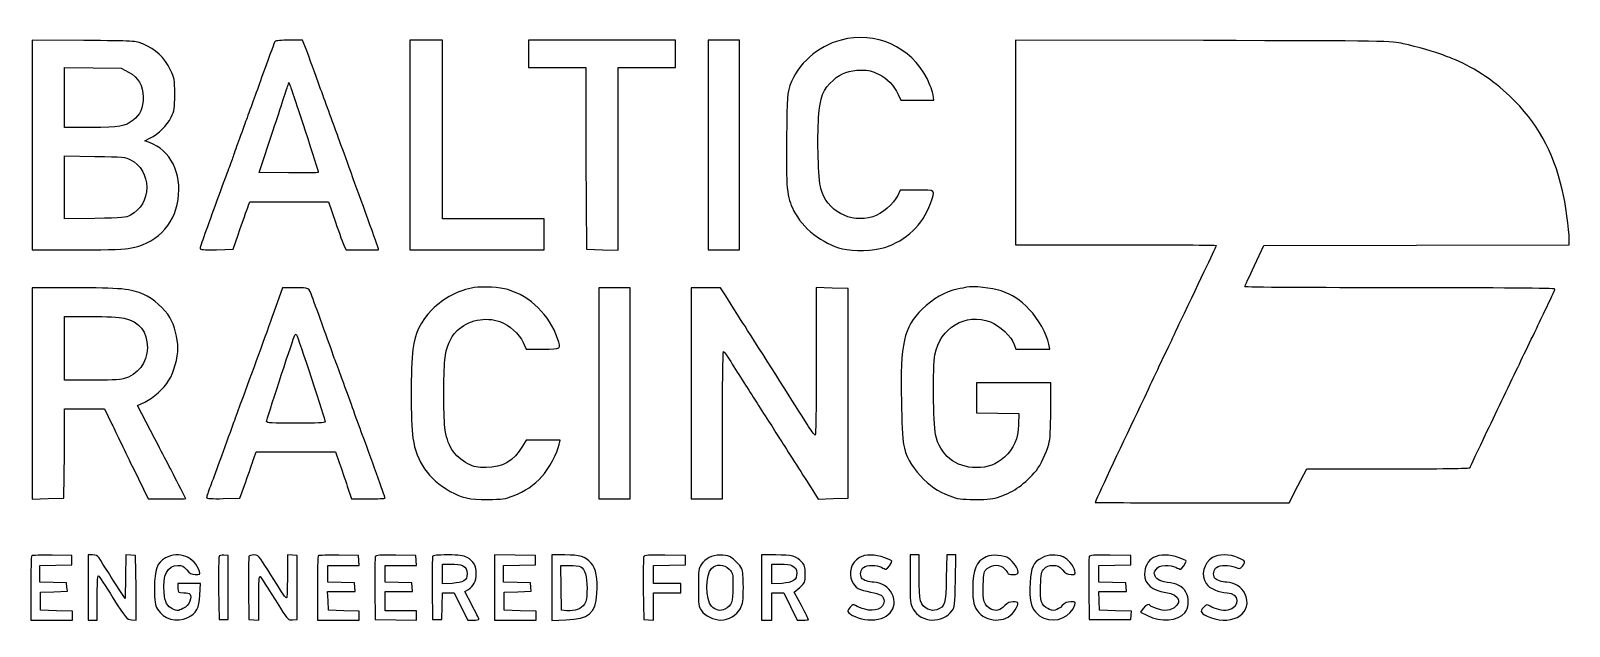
# Model space of a CAD drawing. Extents: x 0 to 417, y -2 to 160.
import ezdxf

# ---------------------------------------------------------------- set-up
doc = ezdxf.new("R2010")
doc.units = 0
doc.layers.get('0').update_dxf_attribs({"linetype": 'CONTINUOUS'})

msp = doc.modelspace()

# ---------------------------------------------------------------- linework, layer by layer
at = {"color": 7}
for points in [[(14.393333, 156.915556), (0.352778, 157.021389), (0.352778, 128.622778), (0.352778, 128.622778)], [(74.718333, 154.093333), (73.624722, 156.986111), (69.991111, 156.986111)], [(317.605833, 156.880278), (266.7, 157.021389), (266.7, 129.293056), (266.7, 129.293056)], [(16.368889, 133.35), (9.172222, 133.35), (9.172222, 141.499167), (9.172222, 149.613056), (16.862778, 149.507222), (24.518056, 149.401389), (26.458333, 148.343056), (26.458333, 148.343056)], [(69.673611, 144.78), (69.885278, 145.520833), (70.1675, 144.78)], [(234.914722, 142.310556), (235.655556, 140.758333), (240.100556, 140.758333), (244.580833, 140.758333), (244.369167, 142.169444)], [(32.173333, 129.257778), (30.868056, 129.716389), (32.279167, 130.421944)], [(69.779444, 121.073333), (61.841944, 121.179167), (65.651944, 132.609167)], [(266.7, 129.293056), (266.7, 101.6), (293.863889, 101.6)], [(0.352778, 128.622778), (0.352778, 100.188889), (11.994444, 100.188889)], [(17.391944, 108.726111), (9.172222, 108.620278), (9.172222, 117.122222), (9.172222, 125.659444), (17.391944, 125.518333)], [(58.984444, 112.289167), (59.337222, 113.241667), (69.991111, 113.241667), (80.645, 113.241667), (82.514722, 107.703056)], [(239.959444, 116.416667), (235.408611, 116.416667), (234.773611, 114.970278)], [(50.341389, 100.259444), (54.786389, 100.365278), (56.126944, 104.245833)], [(84.913611, 101.176667), (85.4075, 100.188889), (89.781944, 100.188889)], [(331.364167, 95.955556), (333.939444, 101.423611), (375.285, 101.529444), (416.630556, 101.6), (416.630556, 103.046389)], [(11.641667, 89.958333), (0.352778, 89.958333), (0.352778, 61.383333), (0.352778, 61.383333)], [(71.649167, 89.958333), (68.191944, 89.958333), (65.828333, 83.361389), (65.828333, 83.361389)], [(188.206944, 87.735833), (186.795833, 89.958333), (182.844722, 89.958333), (178.858333, 89.958333), (178.858333, 61.383333), (178.858333, 61.383333)], [(211.313889, 35.806944), (213.254167, 32.773056), (217.311111, 32.878889), (221.368056, 32.984722), (221.368056, 61.383333), (221.368056, 89.781944), (217.064167, 89.887778), (212.725, 89.993611), (212.725, 70.026389)], [(16.51, 64.911111), (9.172222, 64.911111), (9.172222, 73.554167), (9.172222, 82.197222), (16.157222, 82.197222)], [(133.35, 75.176944), (134.161389, 73.377778), (138.712222, 73.377778)], [(266.347222, 74.647778), (266.770556, 73.377778), (271.356667, 73.377778), (275.942778, 73.377778), (275.695833, 74.718333)], [(276.225, 56.903056), (276.225, 64.205556), (266.170833, 64.205556), (256.116667, 64.205556), (256.116667, 60.148611), (256.116667, 56.091667), (261.866944, 56.021111), (267.581944, 55.915278), (267.476111, 52.951944)], [(0.352778, 61.383333), (0.352778, 32.773056), (4.691944, 32.878889), (8.995833, 32.984722), (9.101667, 45.085), (9.172222, 57.15), (14.569722, 57.15), (20.0025, 57.15), (21.978056, 53.0225)], [(32.420278, 51.364444), (28.927778, 58.067222), (30.903333, 59.019722)], [(178.858333, 61.383333), (178.858333, 32.808333), (183.091667, 32.808333), (187.325, 32.808333), (187.325, 52.740278)], [(143.086667, 47.554444), (143.333611, 48.683333), (138.712222, 48.683333), (134.126111, 48.683333), (133.173611, 47.095833)], [(60.430833, 43.709167), (61.065833, 45.508333), (71.755, 45.508333), (82.479444, 45.508333), (83.537778, 42.615556)], [(27.869444, 40.816389), (31.785278, 32.808333), (36.865278, 32.808333)], [(314.466111, 31.75), (340.748056, 31.75), (343.146944, 36.336111), (345.545833, 40.922222), (367.700278, 40.922222)], [(52.140556, 32.878889), (56.620833, 32.984722), (58.208333, 37.429722)], [(85.725, 36.230278), (86.889167, 32.808333), (91.404722, 32.808333)], [(0, 8.5725), (0, 0), (5.644444, 0), (11.288889, 0), (11.288889, 1.234722), (11.288889, 2.434167), (6.985, 2.54), (2.645833, 2.645833), (2.645833, 5.115278), (2.645833, 7.584722), (6.279444, 7.690556), (9.913056, 7.796389), (9.807222, 8.925278), (9.701389, 10.054167), (6.103056, 10.16), (2.469444, 10.265833), (2.469444, 12.523611), (2.469444, 14.781389), (6.808611, 14.887222), (11.1125, 14.993056), (11.1125, 16.227778), (11.1125, 17.4625), (5.785556, 17.568333)], [(16.756944, 17.638889), (15.522222, 17.638889), (15.522222, 8.819444), (15.522222, 8.819444)], [(27.269722, 0.070556), (28.575, -0.035278), (28.504444, 8.713611), (28.398611, 17.4625), (27.093333, 17.568333), (25.752778, 17.674167), (25.682222, 11.7475), (25.576389, 5.820833), (23.953611, 8.290278)], [(50.870556, 8.466667), (50.976389, 0.176389), (52.211111, 0.176389), (53.445833, 0.176389), (53.445833, 8.819444), (53.445833, 17.4625), (52.281667, 17.568333)], [(70.908333, 0.070556), (72.143056, 0.176389), (72.143056, 8.819444), (72.143056, 17.4625), (70.837778, 17.568333), (69.497222, 17.674167), (69.497222, 11.853333)], [(77.611111, 8.5725), (77.611111, 0), (83.255556, 0), (88.9, 0), (88.9, 1.234722), (88.9, 2.434167), (84.7725, 2.54), (80.609722, 2.645833), (80.503889, 5.221111), (80.398056, 7.761111), (84.1375, 7.761111), (87.876944, 7.761111), (87.771111, 8.925278), (87.665278, 10.054167), (84.066944, 10.16), (80.433333, 10.265833), (80.433333, 12.523611), (80.433333, 14.816667), (84.701944, 14.816667), (88.935278, 14.816667), (88.829444, 16.157222), (88.723611, 17.4625), (83.396667, 17.568333)], [(93.203889, 8.466667), (93.309722, 0.176389), (98.883611, 0.070556), (104.422222, -0.035278), (104.422222, 1.234722), (104.422222, 2.469444), (100.188889, 2.469444), (95.955556, 2.469444), (95.955556, 5.115278), (95.955556, 7.761111), (99.695, 7.761111), (103.399167, 7.761111), (103.293333, 8.925278), (103.1875, 10.054167), (99.589167, 10.16), (95.955556, 10.265833), (95.955556, 12.523611), (95.955556, 14.816667), (100.224167, 14.816667), (104.4575, 14.816667), (104.351667, 16.157222), (104.245833, 17.4625), (98.848333, 17.568333)], [(144.638889, 17.638889), (141.111111, 17.638889), (141.111111, 8.784167), (141.111111, 8.784167)], [(165.876111, 8.466667), (165.981944, 0.176389), (167.3225, 0.070556), (168.627778, -0.035278), (168.627778, 3.668889), (168.627778, 7.408333), (172.331944, 7.408333), (176.036111, 7.408333), (176.036111, 8.643056), (176.036111, 9.877778), (172.331944, 9.877778), (168.627778, 9.877778), (168.627778, 12.347222), (168.627778, 14.781389), (172.966944, 14.887222), (177.270833, 14.993056), (177.270833, 16.227778), (177.270833, 17.4625), (171.696944, 17.568333)], [(201.788889, 17.638889), (197.908333, 17.638889), (197.908333, 8.819444), (197.908333, 8.819444)], [(240.594444, 11.782778), (240.594444, 17.638889), (239.359722, 17.638889), (238.125, 17.638889), (238.125, 11.041944), (238.125, 11.041944)], [(250.401667, 10.618611), (250.5075, 17.638889), (249.272778, 17.638889), (248.073333, 17.638889), (247.932222, 11.359444)], [(286.526111, 8.466667), (286.631944, 0.176389), (292.276389, 0.176389), (297.920833, 0.176389), (298.026667, 1.305278), (298.1325, 2.434167), (293.793333, 2.54), (289.454167, 2.645833), (289.348333, 5.221111), (289.2425, 7.761111), (292.981944, 7.761111), (296.721389, 7.761111), (296.615556, 8.925278), (296.509722, 10.054167), (292.911389, 10.16), (289.277778, 10.265833), (289.277778, 12.523611), (289.277778, 14.781389), (293.616944, 14.887222), (297.920833, 14.993056), (297.920833, 16.227778), (297.920833, 17.4625), (292.346944, 17.568333)], [(114.123611, 9.948333), (111.477778, 9.771944), (111.477778, 12.488333), (111.477778, 15.169444), (113.806111, 15.169444)], [(145.168056, 2.54), (143.756944, 2.645833), (143.651111, 8.748889), (143.580556, 14.816667), (145.873611, 14.816667)], [(203.446944, 9.948333), (200.730556, 9.771944), (200.730556, 12.488333), (200.730556, 15.169444), (203.058889, 15.169444)], [(15.522222, 8.819444), (15.522222, 0), (16.756944, 0), (17.991667, 0), (17.991667, 5.997222)], [(45.790556, 6.773333), (45.931667, 9.877778), (42.897778, 9.877778), (39.863889, 9.877778), (39.863889, 8.643056)], [(58.984444, 8.466667), (59.090278, 0.176389), (60.430833, 0.070556), (61.736111, -0.035278), (61.736111, 6.0325)], [(108.726111, 8.466667), (108.831944, 0.176389), (110.066667, 0.176389), (111.301389, 0.176389), (111.407222, 3.81), (111.513056, 7.408333), (113.065278, 7.408333), (114.652778, 7.408333), (116.487222, 3.704167), (118.356944, 0), (119.838611, 0)], [(141.111111, 8.784167), (141.111111, -0.070556), (144.921111, 0.070556)], [(197.908333, 8.819444), (197.908333, 0), (199.319444, 0), (200.730556, 0), (200.730556, 3.704167), (200.730556, 7.408333), (202.318056, 7.408333), (203.905556, 7.408333), (205.74, 3.704167), (207.539167, 0), (209.091389, 0)], [(208.703333, 3.915833), (206.763056, 7.549444), (208.244722, 8.854722)], [(119.450556, 4.092222), (117.545556, 7.761111), (118.533333, 8.325556)], [(301.272222, 3.175), (300.531389, 2.151944), (302.401111, 1.199444)]]:
    msp.add_lwpolyline(points, dxfattribs=at)
for points in [[(66.145833, 156.668611)], [(102.658333, 128.5875), (102.658333, 100.188889), (120.826389, 100.188889), (138.994444, 100.188889), (138.994444, 104.422222), (138.994444, 108.655556), (125.236111, 108.655556), (111.477778, 108.655556), (111.477778, 132.820833), (111.477778, 156.986111), (107.068056, 156.986111), (102.658333, 156.986111), (102.658333, 128.5875)], [(134.761111, 153.281944), (134.761111, 149.577778), (142.522222, 149.577778), (150.283333, 149.577778), (150.353889, 124.989167), (150.459722, 100.365278), (154.798889, 100.259444), (159.102778, 100.153611), (159.102778, 124.883333), (159.102778, 149.577778), (166.863889, 149.577778), (174.625, 149.577778), (174.625, 153.281944), (174.625, 156.986111), (154.693056, 156.986111), (134.761111, 156.986111), (134.761111, 153.281944)], [(183.444444, 128.5875), (183.444444, 100.188889), (187.677778, 100.188889), (191.911111, 100.188889), (191.911111, 128.5875), (191.911111, 156.986111), (187.677778, 156.986111), (183.444444, 156.986111), (183.444444, 128.5875)], [(219.427778, 157.021389)], [(74.259722, 132.679722)], [(26.9875, 124.636389)], [(120.120833, 89.993611)], [(153.811111, 61.383333), (153.811111, 32.808333), (158.044444, 32.808333), (162.277778, 32.808333), (162.277778, 61.383333), (162.277778, 89.958333), (158.044444, 89.958333), (153.811111, 89.958333), (153.811111, 61.383333)], [(253.470833, 90.099444)], [(25.294167, 81.738611)], [(76.023611, 65.405)], [(0.246944, 17.427222)], [(36.5125, 16.8275)], [(50.976389, 17.215556)], [(59.055, 17.180278)], [(77.858056, 17.427222)], [(93.309722, 17.215556)], [(108.796667, 17.180278)], [(125.588889, 8.819444), (125.588889, 0), (131.233333, 0), (136.877778, 0), (136.877778, 1.234722), (136.877778, 2.434167), (132.573889, 2.54), (128.234722, 2.645833), (128.234722, 5.115278), (128.234722, 7.584722), (131.868333, 7.690556), (135.501944, 7.796389), (135.396111, 8.925278), (135.290278, 10.054167), (131.691944, 10.16), (128.058333, 10.265833), (128.058333, 12.523611), (128.058333, 14.781389), (132.3975, 14.887222), (136.701389, 14.993056), (136.701389, 16.227778), (136.701389, 17.4625), (131.162778, 17.568333), (125.588889, 17.674167), (125.588889, 8.819444)], [(165.981944, 17.215556)], [(183.726667, 16.933333)], [(224.437222, 16.933333)], [(258.7625, 17.145)], [(273.861389, 16.898056)], [(286.631944, 17.215556)], [(304.059167, 16.933333)], [(320.04, 16.933333)], [(116.875278, 14.781389)], [(148.942778, 14.428611)], [(189.124167, 13.793611)], [(206.128056, 14.781389)]]:
    msp.add_lwpolyline(points, close=True, dxfattribs=at)
for points in [[(242.711111, 146.579167), (238.477778, 155.151667), (228.670556, 159.526111), (219.427778, 157.021389)], [(30.303611, 155.963056), (28.433889, 156.774444), (28.045833, 156.774444), (14.393333, 156.915556)], [(37.853056, 148.872222), (36.124444, 152.364722), (33.866667, 154.481389), (30.303611, 155.963056)], [(66.145833, 156.668611), (65.969444, 156.351111), (65.0875, 154.022778), (62.618056, 147.108333)], [(69.991111, 156.986111), (68.015556, 156.986111), (66.286944, 156.845), (66.145833, 156.668611)], [(219.427778, 157.021389), (212.971944, 155.2575), (207.750833, 150.636111), (205.598889, 144.709444)], [(371.651389, 156.033611), (368.511667, 156.774444), (367.735556, 156.774444), (317.605833, 156.880278)], [(382.411111, 152.999722), (380.647222, 153.67), (375.355556, 155.186944), (371.651389, 156.033611)], [(78.493056, 143.756944), (77.011389, 147.849167), (75.318056, 152.470556), (74.718333, 154.093333)], [(384.880556, 152.047222), (384.210278, 152.294167), (383.081389, 152.7175), (382.411111, 152.999722)], [(400.543889, 141.816667), (395.993056, 146.191111), (389.960556, 150.142222), (384.880556, 152.047222)], [(26.458333, 148.343056), (29.21, 146.826111), (30.444722, 144.744722), (30.444722, 141.534444)], [(38.981944, 142.345833), (38.981944, 146.438056), (38.946667, 146.685), (37.853056, 148.872222)], [(62.618056, 147.108333), (62.159444, 145.838333), (61.206944, 143.227778), (60.501389, 141.2875)], [(213.36, 136.066389), (213.748056, 141.640278), (214.559444, 143.686389), (217.346389, 146.191111)], [(217.346389, 146.191111), (219.498333, 148.131389), (221.615, 148.872222), (224.895833, 148.872222)], [(224.895833, 148.872222), (227.0125, 148.872222), (227.788611, 148.695833), (229.587778, 147.778611)], [(229.587778, 147.778611), (231.951389, 146.614444), (233.785833, 144.709444), (234.914722, 142.310556)], [(244.369167, 142.169444), (244.263333, 142.945556), (243.5225, 144.921111), (242.711111, 146.579167)], [(37.994167, 136.101667), (38.911389, 137.971389), (38.981944, 138.43), (38.981944, 142.345833)], [(65.651944, 132.609167), (67.733333, 138.923889), (69.5325, 144.391944), (69.673611, 144.78)], [(70.1675, 144.78), (70.343889, 144.391944), (72.178333, 138.959167), (74.259722, 132.679722)], [(83.255556, 130.704167), (82.126667, 133.808611), (79.974722, 139.7), (78.493056, 143.756944)], [(205.598889, 144.709444), (204.893333, 142.839722), (204.822778, 141.851944), (204.681667, 130.633611)], [(414.831389, 116.240278), (412.079722, 127.423333), (408.128611, 134.514167), (400.543889, 141.816667)], [(30.444722, 141.534444), (30.444722, 138.7475), (29.562778, 136.701389), (27.763611, 135.325556)], [(60.501389, 141.2875), (59.795833, 139.347222), (58.843333, 136.736667), (58.384722, 135.466667)], [(27.763611, 135.325556), (25.470556, 133.596944), (24.13, 133.35), (16.368889, 133.35)], [(32.279167, 130.421944), (34.6075, 131.621389), (36.935833, 133.914444), (37.994167, 136.101667)], [(58.384722, 135.466667), (57.926111, 134.196667), (56.973611, 131.586111), (56.268056, 129.645833)], [(213.959722, 116.804722), (213.254167, 119.38), (212.936667, 130.316111), (213.36, 136.066389)], [(39.899167, 113.841389), (40.9575, 120.9675), (37.747222, 127.3175), (32.173333, 129.257778)], [(56.268056, 129.645833), (55.5625, 127.705556), (54.856944, 125.73), (54.680556, 125.236111)], [(74.259722, 132.679722), (76.305833, 126.400278), (77.963889, 121.214444), (77.858056, 121.143889)], [(91.263611, 108.655556), (88.018056, 117.616111), (85.125278, 125.588889), (83.255556, 130.704167)], [(204.681667, 130.633611), (204.540556, 116.769444), (204.716944, 114.652778), (206.586667, 110.878056)], [(17.391944, 125.518333), (24.976667, 125.4125), (25.682222, 125.341944), (26.9875, 124.636389)], [(54.680556, 125.236111), (54.539444, 124.742222), (53.939722, 123.084167), (53.34, 121.531944)], [(26.9875, 124.636389), (29.774444, 123.154722), (31.397222, 120.403056), (31.397222, 117.122222)], [(53.34, 121.531944), (52.740278, 119.979722), (51.540833, 116.734167), (50.658889, 114.3)], [(77.858056, 121.143889), (77.7875, 121.073333), (74.153889, 121.038056), (69.779444, 121.073333)], [(31.397222, 117.122222), (31.397222, 113.841389), (29.774444, 111.089722), (26.9875, 109.608056)], [(228.000278, 109.149444), (221.861944, 107.350278), (215.547222, 110.8075), (213.959722, 116.804722)], [(26.3525, 100.576944), (33.655, 101.6), (38.876111, 106.715278), (39.899167, 113.841389)], [(50.658889, 114.3), (49.776944, 111.865833), (48.365833, 107.914722), (47.483889, 105.515833)], [(234.773611, 114.970278), (233.750556, 112.747778), (230.363889, 109.855), (228.000278, 109.149444)], [(231.245833, 100.894444), (237.101944, 102.728889), (241.546944, 106.962222), (243.628333, 112.747778)], [(243.628333, 112.747778), (245.039444, 116.593056), (245.215833, 116.416667), (239.959444, 116.416667)], [(416.630556, 103.046389), (416.630556, 105.480556), (415.572222, 113.276944), (414.831389, 116.240278)], [(26.9875, 109.608056), (25.682222, 108.9025), (24.976667, 108.831944), (17.391944, 108.726111)], [(56.126944, 104.245833), (57.538056, 108.338056), (58.384722, 110.666389), (58.984444, 112.289167)], [(94.191667, 100.294722), (94.191667, 100.435833), (92.921667, 104.104722), (91.263611, 108.655556)], [(206.586667, 110.878056), (208.950278, 106.115556), (214.418333, 101.846944), (219.780556, 100.506389)], [(47.483889, 105.515833), (46.566667, 103.081667), (45.861111, 100.894444), (45.861111, 100.6475)], [(82.514722, 107.703056), (83.573056, 104.633889), (84.631389, 101.705833), (84.913611, 101.176667)], [(11.994444, 100.188889), (18.556111, 100.188889), (24.800278, 100.365278), (26.3525, 100.576944)], [(45.861111, 100.6475), (45.861111, 100.259444), (46.778333, 100.188889), (50.341389, 100.259444)], [(89.781944, 100.188889), (92.216111, 100.188889), (94.191667, 100.224167), (94.191667, 100.294722)], [(219.780556, 100.506389), (222.743889, 99.800833), (228.2825, 99.977222), (231.245833, 100.894444)], [(293.863889, 101.6), (308.821667, 101.6), (321.027778, 101.529444), (321.027778, 101.423611)], [(321.027778, 101.423611), (321.027778, 101.2825), (316.970833, 92.71), (311.291111, 80.856667)], [(328.788889, 90.240556), (328.788889, 90.381667), (329.953056, 92.956944), (331.364167, 95.955556)], [(30.585833, 88.159167), (27.269722, 89.676111), (24.13, 89.958333), (11.641667, 89.958333)], [(37.676667, 81.879722), (36.300833, 84.208056), (33.125833, 87.030278), (30.585833, 88.159167)], [(76.235278, 87.488889), (75.318056, 90.028889), (75.423889, 89.958333), (71.649167, 89.958333)], [(120.120833, 89.993611), (115.816944, 89.358611), (111.936389, 87.3125), (108.655556, 83.996389)], [(129.151944, 89.464444), (127.141111, 90.064167), (122.449167, 90.346389), (120.120833, 89.993611)], [(142.663333, 76.2), (140.440833, 82.620556), (135.396111, 87.594722), (129.151944, 89.464444)], [(194.133611, 78.4225), (192.299167, 81.28), (190.076667, 84.7725), (188.206944, 87.735833)], [(250.860278, 89.570278), (247.720556, 88.935278), (244.228056, 86.924444), (241.441111, 84.172778)], [(253.470833, 90.099444), (253.082778, 90.028889), (251.918611, 89.781944), (250.860278, 89.570278)], [(262.748889, 89.111667), (260.385278, 89.923056), (255.093611, 90.4875), (253.470833, 90.099444)], [(270.51, 84.031667), (267.793611, 86.818611), (265.923889, 88.018056), (262.748889, 89.111667)], [(370.769444, 89.958333), (347.697778, 89.958333), (328.788889, 90.064167), (328.788889, 90.240556)], [(412.75, 89.605556), (412.75, 89.8525), (397.933333, 89.958333), (370.769444, 89.958333)], [(409.963056, 83.537778), (411.515278, 86.6775), (412.75, 89.429167), (412.75, 89.605556)], [(65.828333, 83.361389), (63.605833, 77.117222), (59.654722, 66.286944), (56.973611, 59.090278)], [(82.408889, 70.379167), (81.526944, 72.848611), (77.328889, 84.490278), (76.235278, 87.488889)], [(108.655556, 83.996389), (105.515833, 80.786111), (104.104722, 77.893333), (103.505, 73.236667)], [(241.441111, 84.172778), (236.361111, 79.092778), (235.479167, 75.141667), (235.761389, 59.090278)], [(275.695833, 74.718333), (275.237222, 77.328889), (272.803056, 81.668056), (270.51, 84.031667)], [(403.119167, 69.320833), (405.376944, 73.9775), (408.446111, 80.362778), (409.963056, 83.537778)], [(16.157222, 82.197222), (20.461111, 82.197222), (23.953611, 82.020833), (25.294167, 81.738611)], [(25.294167, 81.738611), (29.386389, 80.856667), (31.573611, 78.069722), (31.573611, 73.730556)], [(39.863889, 73.730556), (39.863889, 76.129444), (38.876111, 79.833611), (37.676667, 81.879722)], [(115.499444, 78.351944), (118.215833, 81.138889), (123.295833, 82.2325), (127.070556, 80.786111)], [(127.070556, 80.786111), (129.645833, 79.833611), (132.256389, 77.505278), (133.35, 75.176944)], [(244.863056, 71.825556), (246.203611, 79.128056), (253.153333, 83.255556), (259.891389, 80.715556)], [(259.891389, 80.715556), (262.290278, 79.833611), (265.676944, 76.658611), (266.347222, 74.647778)], [(311.291111, 80.856667), (310.056389, 78.281389), (309.033333, 76.094167), (309.033333, 76.023611)], [(63.852778, 53.763333), (63.852778, 54.186667), (70.449722, 74.400833), (71.331667, 76.658611)], [(71.331667, 76.658611), (71.613889, 77.399444), (71.790278, 77.540556), (72.001944, 77.187778)], [(72.001944, 77.187778), (72.178333, 76.940833), (73.9775, 71.649167), (76.023611, 65.405)], [(112.148056, 70.449722), (112.500833, 74.012778), (113.453333, 76.235278), (115.499444, 78.351944)], [(138.712222, 73.377778), (143.8275, 73.377778), (143.686389, 73.271944), (142.663333, 76.2)], [(210.255556, 53.0225), (207.151111, 57.996667), (199.107778, 70.661389), (194.133611, 78.4225)], [(309.033333, 76.023611), (309.033333, 75.917778), (308.2925, 74.400833), (307.410556, 72.601667)], [(31.573611, 73.730556), (31.538333, 69.673611), (28.998333, 66.3575), (25.047222, 65.263889)], [(37.429722, 64.946389), (38.735, 66.9925), (39.863889, 71.014167), (39.863889, 73.730556)], [(103.505, 73.236667), (102.87, 68.403611), (102.87, 53.798611), (103.505, 49.247778)], [(187.325, 52.740278), (187.325, 63.711667), (187.430833, 72.672222), (187.607222, 72.672222)], [(187.607222, 72.672222), (187.748333, 72.672222), (188.806667, 71.155278), (189.970833, 69.285556)], [(245.004167, 50.270833), (244.369167, 53.269444), (244.263333, 68.58), (244.863056, 71.825556)], [(307.410556, 72.601667), (306.528611, 70.8025), (304.8, 67.168889), (303.565278, 64.558333)], [(84.490278, 64.734722), (83.855278, 66.498611), (82.902778, 69.038611), (82.408889, 70.379167)], [(112.148056, 52.175833), (111.76, 56.056389), (111.76, 66.216389), (112.148056, 70.449722)], [(189.970833, 69.285556), (192.334444, 65.546111), (194.945, 61.418611), (196.673611, 58.7375)], [(212.725, 70.026389), (212.725, 58.1025), (212.583889, 50.094444), (212.4075, 50.094444)], [(394.440833, 51.223333), (396.980833, 56.515), (400.896667, 64.664167), (403.119167, 69.320833)], [(25.047222, 65.263889), (24.376944, 65.0875), (20.531667, 64.911111), (16.51, 64.911111)], [(30.903333, 59.019722), (33.266944, 60.183889), (35.912778, 62.582778), (37.429722, 64.946389)], [(76.023611, 65.405), (78.069722, 59.160833), (79.727778, 53.904444), (79.727778, 53.6575)], [(87.136111, 57.502778), (86.324722, 59.725278), (85.160556, 63.006111), (84.490278, 64.734722)], [(303.565278, 64.558333), (302.365833, 61.947778), (300.566667, 58.137778), (299.578889, 56.091667)], [(56.973611, 59.090278), (56.338611, 57.361667), (55.421389, 54.821667), (54.9275, 53.445833)], [(196.673611, 58.7375), (199.001944, 55.139167), (201.683056, 50.905833), (203.058889, 48.753889)], [(235.761389, 59.090278), (235.867222, 54.045556), (236.114167, 48.895), (236.325833, 47.660278)], [(89.781944, 50.270833), (89.146944, 52.034722), (87.9475, 55.280278), (87.136111, 57.502778)], [(275.695833, 47.625), (276.083889, 49.036111), (276.225, 51.611389), (276.225, 56.903056)], [(299.578889, 56.091667), (295.204444, 46.919444), (288.219444, 32.032222), (288.219444, 31.855833)], [(21.978056, 53.0225), (23.071667, 50.729444), (25.7175, 45.261389), (27.869444, 40.816389)], [(38.946667, 38.805556), (37.288611, 42.015833), (34.360556, 47.660278), (32.420278, 51.364444)], [(54.9275, 53.445833), (52.422778, 46.496111), (49.565278, 38.699722), (48.648056, 36.265556)], [(71.790278, 53.269444), (65.369722, 53.269444), (63.852778, 53.375278), (63.852778, 53.763333)], [(79.727778, 53.6575), (79.727778, 53.375278), (77.505278, 53.269444), (71.790278, 53.269444)], [(95.955556, 33.02), (95.955556, 33.266944), (91.792778, 44.908611), (89.781944, 50.270833)], [(118.392222, 42.333333), (114.6175, 44.238333), (112.677222, 47.3075), (112.148056, 52.175833)], [(212.4075, 50.094444), (212.231111, 50.094444), (211.243333, 51.399722), (210.255556, 53.0225)], [(256.081389, 41.275), (250.401667, 41.275), (246.203611, 44.696944), (245.004167, 50.270833)], [(267.476111, 52.951944), (267.370278, 49.000833), (266.276667, 46.496111), (263.666111, 44.1325)], [(389.819444, 41.275), (389.819444, 41.451389), (391.900833, 45.931667), (394.440833, 51.223333)], [(103.505, 49.247778), (104.422222, 42.827222), (107.6325, 38.241111), (113.594444, 34.854444)], [(133.173611, 47.095833), (130.845278, 43.109444), (127.740833, 41.275), (123.295833, 41.275)], [(138.43, 38.840833), (140.193889, 40.781111), (142.663333, 45.437778), (143.086667, 47.554444)], [(203.058889, 48.753889), (204.681667, 46.178611), (208.562222, 40.075556), (211.313889, 35.806944)], [(236.325833, 47.660278), (236.890278, 44.626389), (238.407222, 41.733611), (240.947222, 39.017222)], [(272.344444, 40.534167), (273.402778, 41.804167), (275.096111, 45.4025), (275.695833, 47.625)], [(58.208333, 37.429722), (59.090278, 39.899167), (60.078056, 42.721389), (60.430833, 43.709167)], [(83.537778, 42.615556), (84.102222, 40.992778), (85.09, 38.135278), (85.725, 36.230278)], [(123.295833, 41.275), (120.861667, 41.275), (120.191389, 41.416111), (118.392222, 42.333333)], [(263.666111, 44.1325), (261.408333, 42.086389), (259.291667, 41.275), (256.081389, 41.275)], [(41.980556, 32.914167), (41.980556, 32.949444), (40.604722, 35.595278), (38.946667, 38.805556)], [(130.598333, 33.619722), (133.843889, 34.854444), (136.383889, 36.583056), (138.43, 38.840833)], [(240.947222, 39.017222), (243.451944, 36.336111), (245.498056, 34.960278), (248.884722, 33.619722)], [(262.537222, 33.443333), (266.276667, 34.748611), (269.204722, 36.865278), (272.344444, 40.534167)], [(367.700278, 40.922222), (381.529167, 40.922222), (389.819444, 41.063333), (389.819444, 41.275)], [(48.648056, 36.265556), (48.083611, 34.748611), (47.625, 33.372778), (47.625, 33.161111)], [(113.594444, 34.854444), (116.769444, 33.055278), (118.709722, 32.631944), (123.648611, 32.667222)], [(123.648611, 32.667222), (127.740833, 32.667222), (128.481667, 32.773056), (130.598333, 33.619722)], [(248.884722, 33.619722), (251.107222, 32.773056), (251.812778, 32.667222), (255.763889, 32.667222)], [(255.763889, 32.667222), (259.503333, 32.631944), (260.526389, 32.773056), (262.537222, 33.443333)], [(36.865278, 32.808333), (39.6875, 32.808333), (41.980556, 32.843611), (41.980556, 32.914167)], [(47.625, 33.161111), (47.625, 32.914167), (49.106667, 32.808333), (52.140556, 32.878889)], [(91.404722, 32.808333), (93.909444, 32.808333), (95.955556, 32.914167), (95.955556, 33.02)], [(288.219444, 31.855833), (288.219444, 31.820556), (300.0375, 31.75), (314.466111, 31.75)], [(0.246944, 17.427222), (0.105833, 17.286111), (0, 13.299722), (0, 8.5725)], [(5.785556, 17.568333), (2.892778, 17.603611), (0.388056, 17.533056), (0.246944, 17.427222)], [(18.485556, 16.862778), (18.0975, 17.427222), (17.638889, 17.638889), (16.756944, 17.638889)], [(23.953611, 8.290278), (22.401389, 10.653889), (19.508611, 15.204722), (18.485556, 16.862778)], [(36.5125, 16.8275), (34.148889, 15.522222), (33.513889, 13.758333), (33.513889, 8.643056)], [(45.684722, 13.158611), (44.485278, 17.039167), (40.075556, 18.838333), (36.5125, 16.8275)], [(50.976389, 17.215556), (50.870556, 16.968611), (50.835278, 13.0175), (50.870556, 8.466667)], [(52.281667, 17.568333), (51.576111, 17.638889), (51.082222, 17.497778), (50.976389, 17.215556)], [(59.055, 17.180278), (58.984444, 16.933333), (58.949167, 13.0175), (58.984444, 8.466667)], [(60.395556, 17.638889), (59.760556, 17.638889), (59.160833, 17.427222), (59.055, 17.180278)], [(62.300556, 16.474722), (61.736111, 17.391944), (61.312778, 17.638889), (60.395556, 17.638889)], [(77.858056, 17.427222), (77.716944, 17.286111), (77.611111, 13.299722), (77.611111, 8.5725)], [(83.396667, 17.568333), (80.503889, 17.603611), (77.999167, 17.533056), (77.858056, 17.427222)], [(93.309722, 17.215556), (93.203889, 16.933333), (93.168611, 13.0175), (93.203889, 8.466667)], [(98.848333, 17.568333), (94.685556, 17.638889), (93.415556, 17.568333), (93.309722, 17.215556)], [(108.796667, 17.180278), (108.726111, 16.933333), (108.690833, 13.0175), (108.726111, 8.466667)], [(112.888889, 17.638889), (110.066667, 17.638889), (108.937778, 17.533056), (108.796667, 17.180278)], [(118.180556, 16.933333), (117.051667, 17.497778), (116.099167, 17.638889), (112.888889, 17.638889)], [(120.65, 12.523611), (120.65, 14.675556), (119.873889, 16.051389), (118.180556, 16.933333)], [(151.729722, 15.451667), (150.212778, 17.180278), (148.660556, 17.638889), (144.638889, 17.638889)], [(165.981944, 17.215556), (165.876111, 16.933333), (165.840833, 13.0175), (165.876111, 8.466667)], [(171.696944, 17.568333), (167.393056, 17.638889), (166.087778, 17.568333), (165.981944, 17.215556)], [(183.726667, 16.933333), (183.021111, 16.545278), (182.068611, 15.733889), (181.61, 15.098889)], [(189.371111, 17.145), (188.030556, 17.850556), (185.278889, 17.744722), (183.726667, 16.933333)], [(192.581389, 13.864167), (191.981667, 14.993056), (190.464722, 16.580556), (189.371111, 17.145)], [(208.844444, 15.698611), (207.398056, 17.286111), (206.0575, 17.638889), (201.788889, 17.638889)], [(224.437222, 16.933333), (222.108889, 15.522222), (221.2975, 12.841111), (222.461667, 10.406944)], [(231.245833, 16.898056), (228.705833, 17.850556), (225.989444, 17.850556), (224.437222, 16.933333)], [(233.186111, 15.980833), (233.186111, 16.086667), (232.304167, 16.51), (231.245833, 16.898056)], [(258.7625, 17.145), (256.010833, 15.875), (255.093611, 13.793611), (255.093611, 8.643056)], [(264.865556, 16.686389), (263.630833, 17.603611), (260.279444, 17.850556), (258.7625, 17.145)], [(267.405556, 13.0175), (267.405556, 13.864167), (266.065, 15.804444), (264.865556, 16.686389)], [(273.861389, 16.898056), (271.497778, 15.733889), (270.792222, 14.252222), (270.651111, 10.16)], [(279.541111, 17.145), (277.847778, 17.850556), (275.59, 17.744722), (273.861389, 16.898056)], [(282.751389, 13.335), (282.398611, 14.781389), (280.881667, 16.580556), (279.541111, 17.145)], [(286.631944, 17.215556), (286.526111, 16.933333), (286.490833, 13.0175), (286.526111, 8.466667)], [(292.346944, 17.568333), (288.043056, 17.638889), (286.737778, 17.568333), (286.631944, 17.215556)], [(304.059167, 16.933333), (302.5775, 16.157222), (301.625, 14.428611), (301.625, 12.453056)], [(310.973611, 16.898056), (308.504167, 17.815278), (305.7525, 17.850556), (304.059167, 16.933333)], [(312.913889, 15.980833), (312.913889, 16.086667), (312.031944, 16.51), (310.973611, 16.898056)], [(320.04, 16.933333), (317.570556, 15.416389), (316.759167, 12.170833), (318.311389, 9.877778)], [(326.989722, 16.898056), (324.626111, 17.885833), (321.6275, 17.885833), (320.04, 16.933333)], [(328.118611, 14.569722), (329.106389, 15.733889), (328.965278, 16.051389), (326.989722, 16.898056)], [(36.089167, 7.443611), (35.630556, 12.170833), (37.006389, 14.816667), (39.828611, 14.816667)], [(39.828611, 14.816667), (41.028056, 14.816667), (41.380833, 14.640278), (42.2275, 13.581944)], [(42.2275, 13.581944), (43.038889, 12.558889), (43.462222, 12.347222), (44.555833, 12.347222)], [(44.555833, 12.347222), (45.790556, 12.347222), (45.896389, 12.417778), (45.684722, 13.158611)], [(67.945, 7.690556), (66.639722, 9.736667), (63.323611, 14.957778), (62.300556, 16.474722)], [(113.806111, 15.169444), (115.076111, 15.169444), (116.451944, 14.993056), (116.875278, 14.781389)], [(116.875278, 14.781389), (117.933611, 14.216944), (118.180556, 13.793611), (118.180556, 12.488333)], [(118.533333, 8.325556), (119.909167, 9.172222), (120.65, 10.618611), (120.65, 12.523611)], [(145.873611, 14.816667), (147.178889, 14.816667), (148.519444, 14.640278), (148.942778, 14.428611)], [(148.942778, 14.428611), (150.106944, 13.828889), (150.636111, 11.923889), (150.636111, 8.5725)], [(153.317222, 7.231944), (153.599444, 11.218333), (153.070278, 13.97), (151.729722, 15.451667)], [(181.61, 15.098889), (180.833889, 14.005278), (180.798611, 13.617222), (180.798611, 8.819444)], [(184.361667, 3.739444), (182.703611, 5.432778), (182.703611, 12.347222), (184.361667, 14.005278)], [(184.361667, 14.005278), (185.596389, 15.24), (187.748333, 15.134167), (189.124167, 13.793611)], [(189.124167, 13.793611), (190.111944, 12.770556), (190.147222, 12.7), (190.147222, 8.925278)], [(192.969444, 8.89), (192.969444, 11.324167), (192.793056, 13.440833), (192.581389, 13.864167)], [(203.058889, 15.169444), (204.328889, 15.169444), (205.704722, 14.993056), (206.128056, 14.781389)], [(207.433333, 12.664722), (207.433333, 10.830278), (206.445556, 10.16), (203.446944, 9.948333)], [(206.128056, 14.781389), (207.151111, 14.216944), (207.433333, 13.793611), (207.433333, 12.664722)], [(209.726389, 12.453056), (209.726389, 14.428611), (209.585278, 14.887222), (208.844444, 15.698611)], [(225.001667, 11.394722), (224.4725, 12.241389), (224.719444, 13.723056), (225.495556, 14.252222)], [(225.495556, 14.252222), (226.483333, 14.957778), (229.199722, 14.957778), (230.363889, 14.2875)], [(230.363889, 14.2875), (230.857778, 14.005278), (231.422222, 13.793611), (231.598611, 13.758333)], [(231.598611, 13.758333), (231.951389, 13.758333), (233.186111, 15.522222), (233.186111, 15.980833)], [(257.951111, 9.454444), (258.056944, 12.946944), (258.1275, 13.158611), (259.044722, 13.97)], [(259.044722, 13.97), (260.455833, 15.169444), (262.5725, 15.134167), (263.701389, 13.899444)], [(263.701389, 13.899444), (264.195278, 13.370278), (264.583333, 12.805833), (264.583333, 12.664722)], [(264.583333, 12.664722), (264.583333, 12.488333), (265.218333, 12.347222), (265.994444, 12.347222)], [(265.994444, 12.347222), (267.123333, 12.347222), (267.405556, 12.488333), (267.405556, 13.0175)], [(273.473333, 9.242778), (273.579167, 12.664722), (273.649722, 13.088056), (274.425833, 13.899444)], [(274.425833, 13.899444), (275.096111, 14.605), (275.625278, 14.816667), (276.789444, 14.816667)], [(276.789444, 14.816667), (278.024167, 14.816667), (278.4475, 14.640278), (279.364722, 13.581944)], [(279.364722, 13.581944), (280.211389, 12.594167), (280.705278, 12.347222), (281.728333, 12.347222)], [(281.728333, 12.347222), (282.927778, 12.347222), (282.998333, 12.3825), (282.751389, 13.335)], [(304.4825, 11.888611), (304.129722, 12.7), (304.165, 12.946944), (304.729444, 13.723056)], [(304.729444, 13.723056), (305.258611, 14.463889), (305.7525, 14.675556), (307.198889, 14.746111)], [(307.198889, 14.746111), (308.327778, 14.816667), (309.386111, 14.640278), (310.056389, 14.322778)], [(310.056389, 14.322778), (310.656111, 14.005278), (311.255833, 13.758333), (311.396944, 13.758333)], [(311.396944, 13.758333), (311.679167, 13.758333), (312.913889, 15.592778), (312.913889, 15.980833)], [(320.604444, 11.394722), (320.075278, 12.241389), (320.322222, 13.723056), (321.098333, 14.252222)], [(321.098333, 14.252222), (322.086111, 14.957778), (324.555556, 14.957778), (326.178333, 14.2875)], [(326.178333, 14.2875), (327.377778, 13.793611), (327.483611, 13.793611), (328.118611, 14.569722)], [(17.991667, 5.997222), (17.991667, 9.313333), (18.0975, 11.994444), (18.273889, 11.994444)], [(18.273889, 11.994444), (18.415, 11.959167), (20.178889, 9.313333), (22.225, 6.067778)], [(33.513889, 8.643056), (33.513889, 4.903611), (33.619722, 4.233333), (34.325278, 2.998611)], [(39.863889, 8.643056), (39.863889, 7.408333), (39.863889, 7.408333), (41.451389, 7.408333)], [(61.736111, 6.0325), (61.736111, 10.265833), (61.841944, 12.029722), (62.088889, 11.782778)], [(62.088889, 11.782778), (62.476944, 11.394722), (63.641111, 9.630833), (67.6275, 3.245556)], [(69.497222, 11.853333), (69.497222, 8.643056), (69.391389, 5.997222), (69.250278, 5.997222)], [(118.180556, 12.488333), (118.180556, 10.759722), (117.192778, 10.16), (114.123611, 9.948333)], [(150.636111, 8.5725), (150.636111, 6.103056), (150.495, 5.221111), (149.930556, 4.339167)], [(180.798611, 8.819444), (180.798611, 4.092222), (180.869167, 3.633611), (181.61, 2.575278)], [(190.147222, 8.925278), (190.147222, 4.727222), (189.865, 3.951111), (187.995278, 2.998611)], [(192.158056, 3.175), (192.863611, 4.515556), (192.969444, 5.185833), (192.969444, 8.89)], [(208.244722, 8.854722), (209.691111, 10.124722), (209.726389, 10.195278), (209.726389, 12.453056)], [(222.461667, 10.406944), (223.237778, 8.748889), (224.366667, 8.113889), (227.435833, 7.584722)], [(228.317778, 10.230556), (227.047778, 10.230556), (225.354444, 10.795), (225.001667, 11.394722)], [(233.221389, 7.196667), (232.339444, 8.960556), (230.293333, 10.230556), (228.317778, 10.230556)], [(238.125, 11.041944), (238.125, 4.833056), (238.195556, 4.339167), (238.936389, 2.998611)], [(242.922778, 2.998611), (240.876667, 3.951111), (240.594444, 5.08), (240.594444, 11.782778)], [(247.932222, 11.359444), (247.826389, 4.303889), (247.579444, 3.563056), (245.392222, 2.822222)], [(249.555, 2.575278), (250.225278, 3.4925), (250.295833, 4.1275), (250.401667, 10.618611)], [(255.093611, 8.643056), (255.058333, 4.974167), (255.481667, 3.351389), (256.716389, 2.046111)], [(259.997222, 2.998611), (258.198056, 3.915833), (257.774722, 5.256389), (257.951111, 9.454444)], [(270.651111, 10.16), (270.439444, 5.3975), (270.756944, 3.774722), (272.0975, 2.2225)], [(275.413611, 3.104444), (273.649722, 4.1275), (273.3675, 5.009444), (273.473333, 9.242778)], [(301.625, 12.453056), (301.625, 9.701389), (303.671111, 7.9375), (307.375278, 7.514167)], [(308.680556, 10.054167), (305.964167, 10.442222), (304.941111, 10.900833), (304.4825, 11.888611)], [(313.090278, 6.985), (312.384722, 8.713611), (310.903056, 9.736667), (308.680556, 10.054167)], [(318.311389, 9.877778), (319.193333, 8.537222), (321.733333, 7.443611), (323.955833, 7.408333)], [(323.885278, 10.230556), (322.615278, 10.230556), (320.957222, 10.830278), (320.604444, 11.394722)], [(328.788889, 7.196667), (327.9775, 8.925278), (325.825556, 10.230556), (323.885278, 10.230556)], [(22.225, 6.067778), (25.858611, 0.282222), (25.964444, 0.176389), (27.269722, 0.070556)], [(38.452778, 2.998611), (36.900556, 3.704167), (36.336111, 4.7625), (36.089167, 7.443611)], [(43.038889, 5.115278), (42.721389, 4.198056), (42.2275, 3.668889), (41.204444, 3.139722)], [(41.451389, 7.408333), (43.321111, 7.408333), (43.638611, 6.949722), (43.038889, 5.115278)], [(42.509722, 0.705556), (44.908611, 1.869722), (45.614167, 3.175), (45.790556, 6.773333)], [(69.250278, 5.997222), (69.073889, 5.997222), (68.509444, 6.738056), (67.945, 7.690556)], [(144.921111, 0.070556), (151.271111, 0.282222), (152.929167, 1.693333), (153.317222, 7.231944)], [(149.930556, 4.339167), (149.154444, 3.033889), (147.355278, 2.363611), (145.168056, 2.54)], [(223.378889, 3.915833), (222.743889, 4.339167), (222.532222, 4.268611), (221.897222, 3.527778)], [(231.069444, 5.08), (231.104722, 3.175), (228.564722, 2.151944), (225.848333, 2.928056)], [(226.695, 0.070556), (232.057222, -0.352778), (235.196944, 3.104444), (233.221389, 7.196667)], [(227.435833, 7.584722), (230.152222, 7.126111), (231.034167, 6.526389), (231.069444, 5.08)], [(266.065, 4.938889), (265.077222, 4.938889), (264.512778, 4.691944), (263.807222, 3.915833)], [(266.629444, 2.786944), (267.687778, 4.656667), (267.617222, 4.938889), (266.065, 4.938889)], [(281.6225, 4.938889), (280.599444, 4.938889), (280.035, 4.691944), (279.329444, 3.915833)], [(282.751389, 4.162778), (282.963056, 4.868333), (282.857222, 4.938889), (281.6225, 4.938889)], [(303.2125, 3.880556), (302.824444, 4.515556), (302.048333, 4.233333), (301.272222, 3.175)], [(307.375278, 7.514167), (311.361667, 7.090833), (312.1025, 4.021667), (308.504167, 2.822222)], [(312.525833, 1.975556), (313.548889, 3.280833), (313.760556, 5.256389), (313.090278, 6.985)], [(319.369722, 3.774722), (318.558333, 4.303889), (318.4525, 4.303889), (317.605833, 3.421944)], [(319.475556, 0.705556), (325.790278, -1.658056), (331.258333, 2.151944), (328.788889, 7.196667)], [(323.955833, 7.408333), (327.413056, 7.373056), (327.589444, 3.386667), (324.132222, 2.681111)], [(34.325278, 2.998611), (35.8775, 0.246944), (39.475833, -0.776111), (42.509722, 0.705556)], [(41.204444, 3.139722), (39.828611, 2.434167), (39.722778, 2.434167), (38.452778, 2.998611)], [(67.6275, 3.245556), (69.638333, 0.035278), (69.708889, -0.035278), (70.908333, 0.070556)], [(121.355556, 0.211667), (121.355556, 0.352778), (120.508889, 2.081389), (119.450556, 4.092222)], [(119.838611, 0), (120.685278, 0), (121.355556, 0.105833), (121.355556, 0.211667)], [(181.61, 2.575278), (182.597778, 1.199444), (184.996667, 0), (186.866389, 0)], [(187.995278, 2.998611), (186.760556, 2.328333), (185.525833, 2.610556), (184.361667, 3.739444)], [(186.866389, 0), (188.983056, 0), (191.170278, 1.305278), (192.158056, 3.175)], [(210.608333, 0.176389), (210.608333, 0.246944), (209.761667, 1.940278), (208.703333, 3.915833)], [(209.091389, 0), (209.938056, 0), (210.608333, 0.070556), (210.608333, 0.176389)], [(221.897222, 3.527778), (221.509167, 3.069167), (221.226944, 2.54), (221.2975, 2.328333)], [(221.2975, 2.328333), (221.579722, 1.481667), (224.4725, 0.246944), (226.695, 0.070556)], [(225.848333, 2.928056), (224.895833, 3.245556), (223.766944, 3.668889), (223.378889, 3.915833)], [(238.936389, 2.998611), (241.088333, -0.776111), (246.909167, -1.023056), (249.555, 2.575278)], [(245.392222, 2.822222), (244.369167, 2.504722), (243.945833, 2.54), (242.922778, 2.998611)], [(256.716389, 2.046111), (259.503333, -0.9525), (264.759722, -0.564444), (266.629444, 2.786944)], [(263.807222, 3.915833), (262.537222, 2.610556), (261.337778, 2.293056), (259.997222, 2.998611)], [(272.0975, 2.2225), (272.697222, 1.516944), (273.720278, 0.740833), (274.355278, 0.493889)], [(274.355278, 0.493889), (277.636111, -0.881944), (281.834167, 0.917222), (282.751389, 4.162778)], [(279.329444, 3.915833), (278.024167, 2.54), (276.789444, 2.293056), (275.413611, 3.104444)], [(302.401111, 1.199444), (305.964167, -0.599722), (310.797222, -0.246944), (312.525833, 1.975556)], [(305.364444, 2.963333), (304.306111, 3.280833), (303.318333, 3.704167), (303.2125, 3.880556)], [(308.504167, 2.822222), (307.516389, 2.504722), (306.916667, 2.54), (305.364444, 2.963333)], [(317.605833, 3.421944), (316.441667, 2.257778), (316.794444, 1.728611), (319.475556, 0.705556)], [(324.132222, 2.681111), (322.8975, 2.434167), (320.604444, 2.963333), (319.369722, 3.774722)]]:
    msp.add_open_spline(points, degree=3, dxfattribs=at)

doc.saveas('drawing.dxf')
